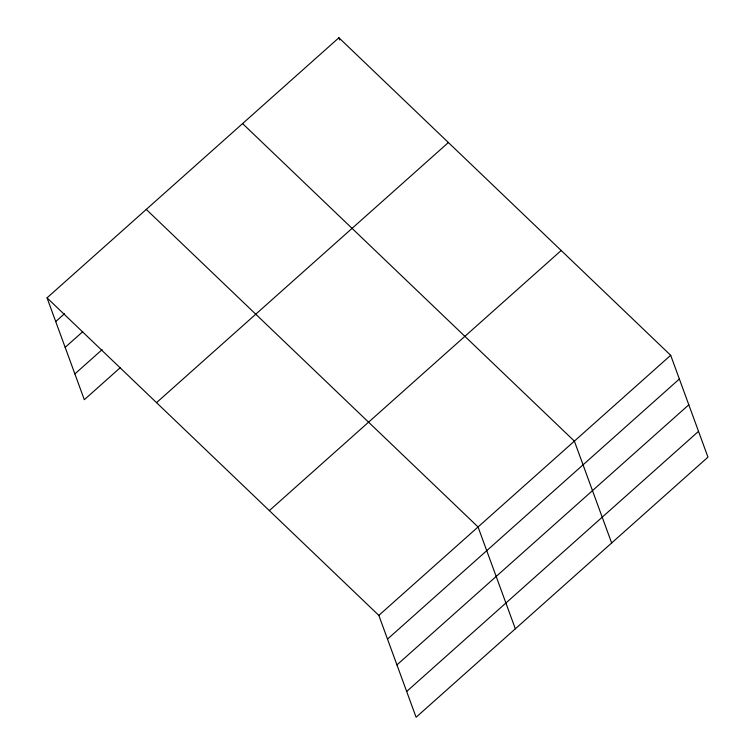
<?xml version="1.0" encoding="UTF-8"?>
<svg xmlns="http://www.w3.org/2000/svg" width="755" height="755" viewBox="0 0 755 755"><rect width="100%" height="100%" fill="white"/><g stroke="black" fill="none" stroke-linecap="round" stroke-linejoin="round"><path stroke-width="1.13" d="M47.037 297.857L338.901 37.75L670.685 355.294L707.963 457.143L416.099 717.25L378.831 615.391L47.037 297.857L84.315 399.706L120.319 367.619M55.719 321.573L64.496 313.74M65.157 347.357L82.72 331.7M74.877 373.923L102.095 349.659M156.53 402.641L448.385 142.535M269.337 510.606L561.192 250.5M378.831 615.391L670.685 355.294M387.504 639.108L679.368 379.001M396.941 664.891L688.805 404.793M406.671 691.467L698.526 431.36M242.582 123.584L574.376 441.128L611.644 542.977M146.272 209.418L478.057 526.962L515.335 628.811M338.901 37.75L339.684 39.902"/></g></svg>
